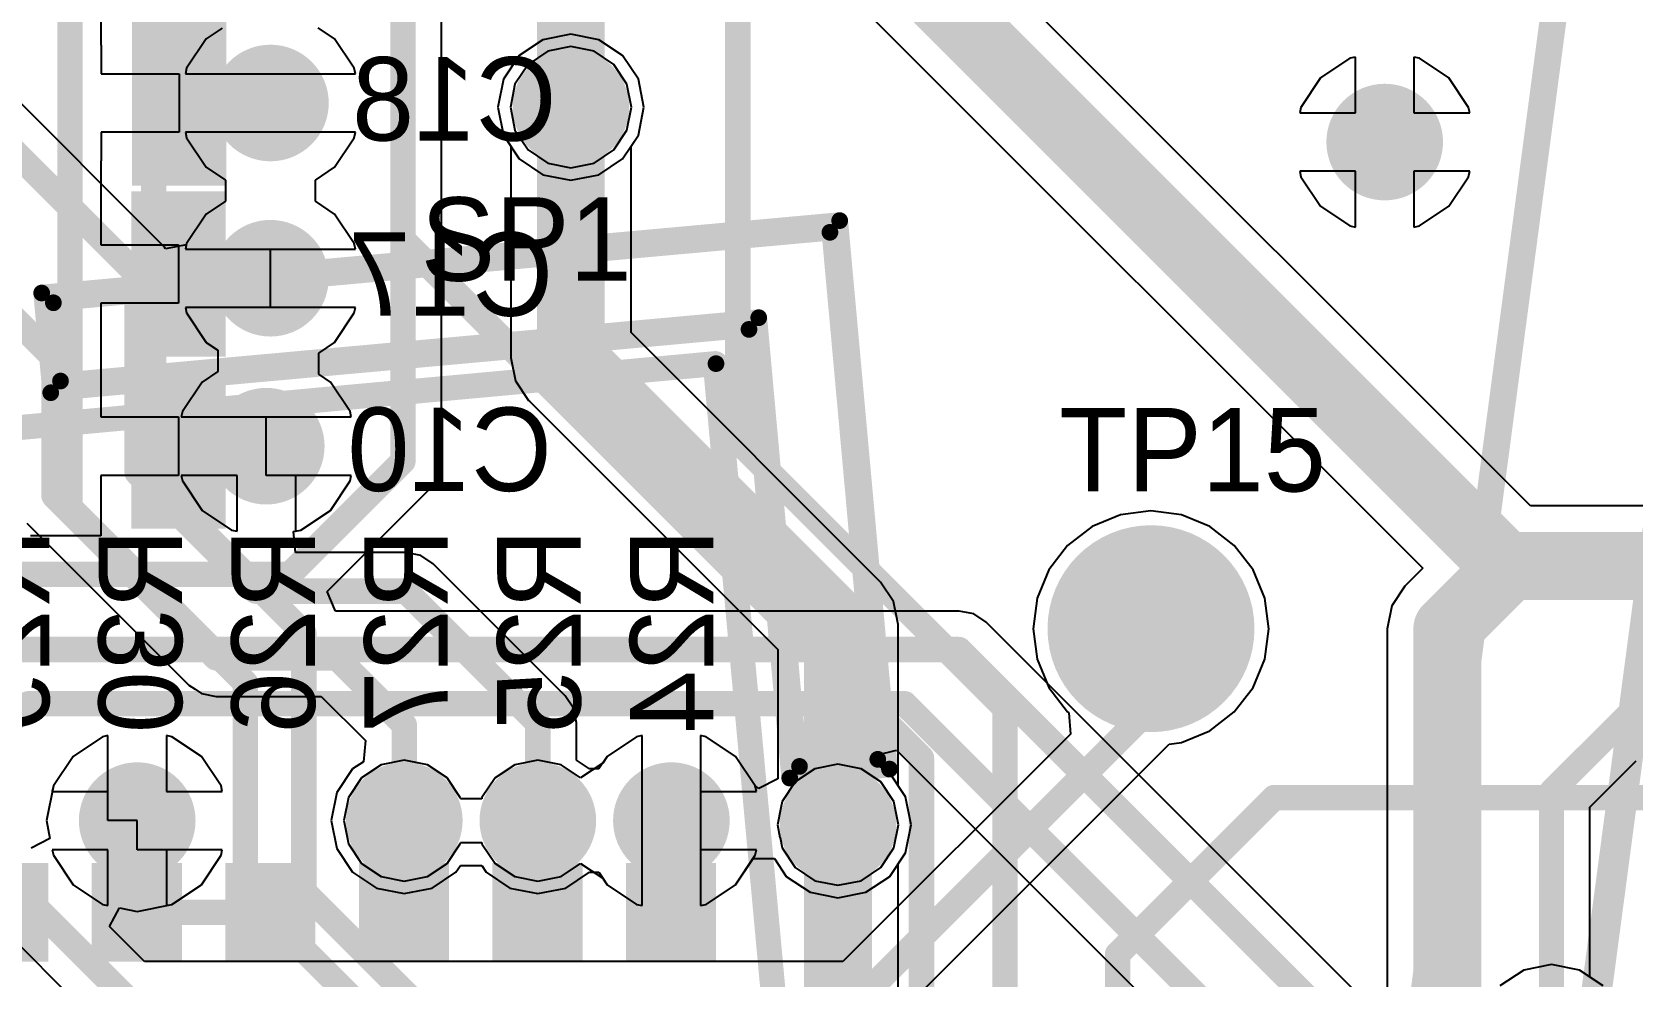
# Model space of a CAD drawing. Header units: millimetres. Extents: x 6 to 417, y 41 to 311.
# Drawn here: x 102.77 to 112.36, y 103.49 to 109.15 of the extents above; entities that cross this region are included whole.
import ezdxf

# ---------------------------------------------------------------- set-up
doc = ezdxf.new("R2010")
doc.units = ezdxf.units.MM
for name, color, linetype in [('BottomLayer', 5, 'Continuous'), ('BottomOverlay', 54, 'Continuous'), ('BottomPaste', 16, 'Continuous'), ('BottomSolder', 6, 'Continuous'), ('DrillDrawing', 1, 'Continuous'), ('KeepOutLayer', 6, 'Continuous'), ('Mechanical4', 56, 'Continuous'), ('MidLayer1', 16, 'Continuous'), ('MidLayer2', 76, 'Continuous'), ('MultiLayer', 9, 'Continuous'), ('TopLayer', 1, 'Continuous'), ('TopOverlay', 2, 'Continuous'), ('TopSolder', 216, 'Continuous')]:
    doc.layers.add(name, color=color, linetype=linetype)

msp = doc.modelspace()

# ---------------------------------------------------------------- linework, layer by layer
at = {"layer": 'BottomLayer'}
for p, q in [((105.2243, 106.5774), (105.2243, 110.4563)), ((103.1835, 109.575), (103.1835, 109.071)), ((103.1835, 109.071), (103.1865, 109.071)), ((103.1865, 109.071), (103.1865, 108.9)), ((105.8325, 109.1045), (105.6904, 109.0096)), ((106, 109.1378), (105.8325, 109.1045)), ((106.1676, 109.1045), (106, 109.1378)), ((106.3096, 109.0096), (106.1676, 109.1045)), ((105.6904, 109.0096), (105.5955, 108.8675)), ((106.4045, 108.8675), (106.3096, 109.0096)), ((110.6669, 108.9934), (110.4904, 108.8755)), ((110.7, 109), (110.6669, 108.9934)), ((110.7, 108.6659), (110.7, 109)), ((111.0831, 108.9934), (111.05, 109)), ((111.05, 109), (111.05, 108.6659)), ((111.2595, 108.8755), (111.0831, 108.9934)), ((103.1865, 108.9), (103.653, 108.9)), ((103.653, 108.9), (103.653, 108.55)), ((105.5955, 108.8675), (105.5622, 108.7)), ((106.4378, 108.7), (106.4045, 108.8675)), ((110.4904, 108.8755), (110.3725, 108.699)), ((111.3774, 108.699), (111.2595, 108.8755)), ((105.5622, 108.7), (105.5955, 108.5325)), ((106.4045, 108.5325), (106.4378, 108.7)), ((110.3725, 108.699), (110.3659, 108.6659)), ((110.3659, 108.6659), (110.7, 108.6659)), ((111.05, 108.6659), (111.384, 108.6659)), ((111.384, 108.6659), (111.3774, 108.699)), ((103.653, 108.55), (103.1865, 108.55)), ((103.1865, 108.55), (103.1865, 108.379)), ((105.5955, 108.5325), (105.6904, 108.3904)), ((106.3096, 108.3904), (106.4045, 108.5325)), ((103.1865, 108.379), (103.1835, 108.379)), ((103.1835, 108.379), (103.1835, 107.875)), ((105.6904, 108.3904), (105.8325, 108.2955)), ((106.1676, 108.2955), (106.3096, 108.3904)), ((105.8325, 108.2955), (106, 108.2622)), ((106, 108.2622), (106.1676, 108.2955)), ((110.7, 108.3159), (110.3659, 108.3159)), ((110.3659, 108.3159), (110.3725, 108.2828)), ((110.3725, 108.2828), (110.4904, 108.1064)), ((110.7, 107.9819), (110.7, 108.3159)), ((111.384, 108.3159), (111.05, 108.3159)), ((111.05, 108.3159), (111.05, 107.9819)), ((111.2595, 108.1064), (111.3774, 108.2828)), ((111.3774, 108.2828), (111.384, 108.3159)), ((110.4904, 108.1064), (110.6669, 107.9885)), ((111.0831, 107.9885), (111.2595, 108.1064)), ((110.6669, 107.9885), (110.7, 107.9819)), ((111.05, 107.9819), (111.0831, 107.9885)), ((103.1835, 107.875), (103.65, 107.875)), ((103.65, 107.875), (103.65, 107.525)), ((103.65, 107.525), (103.1835, 107.525)), ((103.1835, 107.525), (103.1835, 107.021)), ((103.1835, 107.021), (103.1835, 107.021)), ((103.1835, 107.021), (103.1835, 106.8435)), ((103.1835, 106.8435), (103.65, 106.8435)), ((103.65, 106.8435), (103.65, 106.4935)), ((105.2068, 106.4892), (105.2243, 106.5774)), ((103.65, 106.4935), (103.1835, 106.4935)), ((103.1835, 106.4935), (103.1835, 106.1306)), ((105.1568, 106.4143), (105.2068, 106.4892)), ((104.5404, 105.798), (105.1568, 106.4143)), ((103.1835, 106.1306), (102.7625, 106.1306)), ((104.589, 105.6806), (104.5404, 105.798)), ((108.325, 105.6806), (104.589, 105.6806)), ((108.4133, 105.6631), (108.325, 105.6806)), ((108.4881, 105.6131), (108.4133, 105.6631)), ((110.7455, 103.3556), (108.4881, 105.6131)), ((107.8282, 104.8166), (107.9514, 104.8475)), ((107.9514, 104.8475), (110.5174, 102.2814)), ((107.8149, 104.7728), (107.8282, 104.8166)), ((107.9096, 104.7096), (107.8149, 104.7728)), ((108.0045, 104.5675), (107.9096, 104.7096)), ((108.0378, 104.4), (108.0045, 104.5675)), ((108.0045, 104.2324), (108.0378, 104.4)), ((107.9601, 104.166), (108.0045, 104.2324)), ((107.9601, 101.425), (107.9601, 104.166)), ((111.7075, 103.5295), (111.5654, 103.4346)), ((111.875, 103.5628), (111.7075, 103.5295)), ((112.0425, 103.5295), (111.875, 103.5628)), ((112.1846, 103.4346), (112.0425, 103.5295))]:
    msp.add_line(p, q, dxfattribs=at)
for points, const_width in [([(104.9937, 106.5774), (104.9937, 110.4563)], 0.1524), ([(103.653, 108.725), (104.2, 108.725)], 0.254), ([(103.675, 107.675), (104.2, 107.675)], 0.254), ([(103.65, 106.6685), (104.175, 106.6685)], 0.254), ([(104.3163, 105.9), (104.9937, 106.5774)], 0.1524), ([(102.25, 105.9), (104.3163, 105.9)], 0.1524), ([(102.55, 105.45), (108.325, 105.45)], 0.1524), ([(108.325, 105.45), (110.65, 103.125)], 0.1524), ([(100.6, 102.975), (102.75, 105.125)], 0.1524), ([(102.75, 105.125), (108, 105.125)], 0.1524), ([(108, 105.125), (111.225, 101.9)], 0.1524), ([(107.6, 101.2), (107.6, 104.4)], 0.4064), ([(103.4, 103.875), (103.402, 104.425)], 0.1524), ([(105, 103.875), (105.002, 104.425)], 0.1524), ([(105.8, 103.875), (105.802, 104.425)], 0.1524), ([(106.6, 103.875), (106.602, 104.425)], 0.1524), ([(103.4, 103.875), (104.2, 103.875)], 0.1524)]:
    msp.add_lwpolyline(points, dxfattribs=dict(at, const_width=const_width))
for points, const_width in [([(104.0603, 108.725, 1), (104.3397, 108.725, 1)], 0.2794), ([(105.8603, 108.7, 1), (106.1397, 108.7, 1)], 0.2794), ([(103.5895, 108.725, 1), (103.7165, 108.725, 1)], 0.127), ([(104.1365, 108.725, 1), (104.2635, 108.725, 1)], 0.127), ([(110.7353, 108.4909, 1), (111.0147, 108.4909, 1)], 0.2794), ([(104.0603, 107.675, 1), (104.3397, 107.675, 1)], 0.2794), ([(103.6115, 107.675, 1), (103.7385, 107.675, 1)], 0.127), ([(104.1365, 107.675, 1), (104.2635, 107.675, 1)], 0.127), ([(104.0353, 106.6685, 1), (104.3147, 106.6685, 1)], 0.2794), ([(103.5865, 106.6685, 1), (103.7135, 106.6685, 1)], 0.127), ([(104.1115, 106.6685, 1), (104.2385, 106.6685, 1)], 0.127), ([(104.9556, 106.5774, 1), (105.0318, 106.5774, 1)], 0.0762), ([(104.9556, 106.5774, 1), (105.0318, 106.5774, 1)], 0.0762), ([(104.2782, 105.9, 1), (104.3544, 105.9, 1)], 0.0762), ([(104.2782, 105.9, 1), (104.3544, 105.9, 1)], 0.0762), ([(108.2869, 105.45, 1), (108.3631, 105.45, 1)], 0.0762), ([(108.2869, 105.45, 1), (108.3631, 105.45, 1)], 0.0762), ([(102.7119, 105.125, 1), (102.7881, 105.125, 1)], 0.0762), ([(102.7119, 105.125, 1), (102.7881, 105.125, 1)], 0.0762), ([(107.9619, 105.125, 1), (108.0381, 105.125, 1)], 0.0762), ([(107.9619, 105.125, 1), (108.0381, 105.125, 1)], 0.0762), ([(103.2623, 104.425, 1), (103.5417, 104.425, 1)], 0.2794), ([(104.8623, 104.425, 1), (105.1417, 104.425, 1)], 0.2794), ([(105.6623, 104.425, 1), (105.9417, 104.425, 1)], 0.2794), ([(106.4623, 104.425, 1), (106.7417, 104.425, 1)], 0.2794), ([(107.4603, 104.4, 1), (107.7397, 104.4, 1)], 0.2794), ([(107.4984, 104.4, 1), (107.7016, 104.4, 1)], 0.2032), ([(103.3639, 104.425, 1), (103.4401, 104.425, 1)], 0.0762), ([(104.9639, 104.425, 1), (105.0401, 104.425, 1)], 0.0762), ([(105.7639, 104.425, 1), (105.8401, 104.425, 1)], 0.0762), ([(106.5639, 104.425, 1), (106.6401, 104.425, 1)], 0.0762), ([(103.3619, 103.875, 1), (103.4381, 103.875, 1)], 0.0762), ([(103.3619, 103.875, 1), (103.4381, 103.875, 1)], 0.0762), ([(104.1619, 103.875, 1), (104.2381, 103.875, 1)], 0.0762), ([(104.9619, 103.875, 1), (105.0381, 103.875, 1)], 0.0762), ([(105.7619, 103.875, 1), (105.8381, 103.875, 1)], 0.0762), ([(106.5619, 103.875, 1), (106.6381, 103.875, 1)], 0.0762)]:
    msp.add_lwpolyline(points, format="xyb", close=True, dxfattribs=dict(at, const_width=const_width))
for points in [[(103.8655, 109.15), (103.4405, 109.15), (103.8655, 108.3), (103.4405, 108.3)], [(103.8625, 108.125), (103.4375, 108.125), (103.8625, 107.275), (103.4375, 107.275)], [(103.8625, 107.0935), (103.4375, 107.0935), (103.8625, 106.2435), (103.4375, 106.2435)], [(102.8, 103.65), (102.8, 104.1), (102.4, 103.65), (102.4, 104.1)], [(103.2, 104.1), (103.2, 103.65), (103.6, 104.1), (103.6, 103.65)], [(104, 104.1), (104, 103.65), (104.4, 104.1), (104.4, 103.65)], [(105.2, 103.65), (105.2, 104.1), (104.8, 103.65), (104.8, 104.1)], [(106, 103.65), (106, 104.1), (105.6, 103.65), (105.6, 104.1)], [(106.4, 104.1), (106.4, 103.65), (106.8, 104.1), (106.8, 103.65)]]:
    msp.add_solid(points, dxfattribs=at)
at = {"layer": 'BottomPaste'}
for points in [[(103.8155, 109.1), (103.4905, 109.1), (103.8155, 108.35), (103.4905, 108.35)], [(103.8125, 108.075), (103.4875, 108.075), (103.8125, 107.325), (103.4875, 107.325)], [(103.8125, 107.0435), (103.4875, 107.0435), (103.8125, 106.2935), (103.4875, 106.2935)], [(103.25, 104.05), (103.25, 103.7), (103.55, 104.05), (103.55, 103.7)], [(104.05, 104.05), (104.05, 103.7), (104.35, 104.05), (104.35, 103.7)], [(105.15, 103.7), (105.15, 104.05), (104.85, 103.7), (104.85, 104.05)], [(105.95, 103.7), (105.95, 104.05), (105.65, 103.7), (105.65, 104.05)], [(106.45, 104.05), (106.45, 103.7), (106.75, 104.05), (106.75, 103.7)]]:
    msp.add_solid(points, dxfattribs=at)
at = {"layer": 'BottomSolder', "const_width": 0.3494}
for points in [[(104.0253, 108.725, 1), (104.3747, 108.725, 1)], [(105.8253, 108.7, 1), (106.1747, 108.7, 1)], [(110.7003, 108.4909, 1), (111.0497, 108.4909, 1)], [(104.0253, 107.675, 1), (104.3747, 107.675, 1)], [(104.0003, 106.6685, 1), (104.3497, 106.6685, 1)], [(103.2273, 104.425, 1), (103.5767, 104.425, 1)], [(104.8273, 104.425, 1), (105.1767, 104.425, 1)], [(105.6273, 104.425, 1), (105.9767, 104.425, 1)], [(106.4273, 104.425, 1), (106.7767, 104.425, 1)], [(107.4253, 104.4, 1), (107.7747, 104.4, 1)]]:
    msp.add_lwpolyline(points, format="xyb", close=True, dxfattribs=at)
at = {"layer": 'BottomSolder'}
for points in [[(103.9355, 109.22), (103.3705, 109.22), (103.9355, 108.23), (103.3705, 108.23)], [(103.9325, 108.195), (103.3675, 108.195), (103.9325, 107.205), (103.3675, 107.205)], [(103.9325, 107.1635), (103.3675, 107.1635), (103.9325, 106.1735), (103.3675, 106.1735)], [(102.87, 103.58), (102.87, 104.17), (102.33, 103.58), (102.33, 104.17)], [(103.13, 104.17), (103.13, 103.58), (103.67, 104.17), (103.67, 103.58)], [(103.93, 104.17), (103.93, 103.58), (104.47, 104.17), (104.47, 103.58)], [(105.27, 103.58), (105.27, 104.17), (104.73, 103.58), (104.73, 104.17)], [(106.07, 103.58), (106.07, 104.17), (105.53, 103.58), (105.53, 104.17)], [(106.33, 104.17), (106.33, 103.58), (106.87, 104.17), (106.87, 103.58)]]:
    msp.add_solid(points, dxfattribs=at)
at = {"layer": 'DrillDrawing', "const_width": 0.1}
for points in [[(119.9857, 99, -39.996351), (119.9857, 101)], [(119.9819, 99, -39.98872), (119.9819, 101)]]:
    msp.add_lwpolyline(points, format="xyb", dxfattribs=at)
at = {"layer": 'DrillDrawing', "const_width": 0.1524}
for points in [[(104.1238, 108.725, 1), (104.2762, 108.725, 1)], [(105.9238, 108.7, 1), (106.0762, 108.7, 1)], [(110.7988, 108.4909, 1), (110.9512, 108.4909, 1)], [(104.1238, 107.675, 1), (104.2762, 107.675, 1)], [(104.0988, 106.6685, 1), (104.2512, 106.6685, 1)], [(103.3258, 104.425, 1), (103.4782, 104.425, 1)], [(104.9258, 104.425, 1), (105.0782, 104.425, 1)], [(105.7258, 104.425, 1), (105.8782, 104.425, 1)], [(106.5258, 104.425, 1), (106.6782, 104.425, 1)], [(107.5238, 104.4, 1), (107.6762, 104.4, 1)]]:
    msp.add_lwpolyline(points, format="xyb", close=True, dxfattribs=at)
at = {"layer": 'KeepOutLayer', "const_width": 0.1}
msp.add_lwpolyline([(119.9857, 99, -39.996351), (119.9857, 101)], format="xyb", dxfattribs=at)
at = {"layer": 'Mechanical4', "const_width": 0.1}
for points in [[(111.2755, 96.5409), (113.1747, 110.8525)], [(111.202, 96.6142), (113.0734, 110.7161)], [(110.138, 95.8401), (112.0431, 110.1959)], [(110.081, 95.8706), (111.9751, 110.1433)], [(102.8298, 107.5864), (107.6102, 108.0203)], [(102.8999, 107.5279), (107.5517, 107.9501)], [(107.5517, 107.9501), (107.6102, 108.0203)], [(107.5517, 107.9501), (107.8383, 104.7922)], [(107.6102, 108.0203), (107.9084, 104.7337)], [(102.8298, 107.5864), (102.8999, 107.5279)], [(102.8298, 107.5864), (102.884, 106.9888)], [(102.8999, 107.5279), (102.9425, 107.059)], [(102.884, 106.9888), (107.0668, 107.3685)], [(102.9425, 107.059), (107.1253, 107.4386)], [(107.0668, 107.3685), (107.1253, 107.4386)], [(107.0668, 107.3685), (107.3109, 104.6795)], [(107.1253, 107.4386), (107.3694, 104.7497)], [(91.9321, 105.7906), (106.8692, 107.1632)], [(106.8692, 107.1632), (107.8757, 96.2093)], [(102.884, 106.9888), (102.9425, 107.059)], [(107.3694, 104.7497), (107.8383, 104.7922)], [(107.8383, 104.7922), (107.9084, 104.7337)], [(107.3109, 104.6795), (107.3694, 104.7497)], [(107.3109, 104.6795), (107.9084, 104.7337)]]:
    msp.add_lwpolyline(points, dxfattribs=at)
at = {"layer": 'Mechanical4', "const_width": 0.05}
for points in [[(107.5267, 107.9501, 1), (107.5767, 107.9501, 1)], [(107.5267, 107.9501, 1), (107.5767, 107.9501, 1)], [(107.5267, 107.9501, 1), (107.5767, 107.9501, 1)], [(107.5852, 108.0203, 1), (107.6352, 108.0203, 1)], [(107.5852, 108.0203, 1), (107.6352, 108.0203, 1)], [(107.5852, 108.0203, 1), (107.6352, 108.0203, 1)], [(102.8048, 107.5864, 1), (102.8548, 107.5864, 1)], [(102.8048, 107.5864, 1), (102.8548, 107.5864, 1)], [(102.8048, 107.5864, 1), (102.8548, 107.5864, 1)], [(102.8749, 107.5279, 1), (102.9249, 107.5279, 1)], [(102.8749, 107.5279, 1), (102.9249, 107.5279, 1)], [(102.8749, 107.5279, 1), (102.9249, 107.5279, 1)], [(107.0419, 107.3685, 1), (107.0918, 107.3685, 1)], [(107.0419, 107.3685, 1), (107.0918, 107.3685, 1)], [(107.0419, 107.3685, 1), (107.0918, 107.3685, 1)], [(107.1003, 107.4386, 1), (107.1503, 107.4386, 1)], [(107.1003, 107.4386, 1), (107.1503, 107.4386, 1)], [(107.1003, 107.4386, 1), (107.1503, 107.4386, 1)], [(106.8442, 107.1632, 1), (106.8941, 107.1632, 1)], [(106.8442, 107.1632, 1), (106.8941, 107.1632, 1)], [(102.859, 106.9888, 1), (102.909, 106.9888, 1)], [(102.859, 106.9888, 1), (102.909, 106.9888, 1)], [(102.859, 106.9888, 1), (102.909, 106.9888, 1)], [(102.9175, 107.059, 1), (102.9675, 107.059, 1)], [(102.9175, 107.059, 1), (102.9675, 107.059, 1)], [(102.9175, 107.059, 1), (102.9675, 107.059, 1)], [(107.8133, 104.7922, 1), (107.8633, 104.7922, 1)], [(107.8133, 104.7922, 1), (107.8633, 104.7922, 1)], [(107.8133, 104.7922, 1), (107.8633, 104.7922, 1)], [(107.2859, 104.6795, 1), (107.3359, 104.6795, 1)], [(107.2859, 104.6795, 1), (107.3359, 104.6795, 1)], [(107.2859, 104.6795, 1), (107.3359, 104.6795, 1)], [(107.3444, 104.7497, 1), (107.3944, 104.7497, 1)], [(107.3444, 104.7497, 1), (107.3944, 104.7497, 1)], [(107.3444, 104.7497, 1), (107.3944, 104.7497, 1)], [(107.8834, 104.7337, 1), (107.9334, 104.7337, 1)], [(107.8834, 104.7337, 1), (107.9334, 104.7337, 1)], [(107.8834, 104.7337, 1), (107.9334, 104.7337, 1)]]:
    msp.add_lwpolyline(points, format="xyb", close=True, dxfattribs=at)
at = {"layer": 'MidLayer1'}
for p, q in [((103.9104, 109.173), (103.8154, 109.1096)), ((104.5846, 109.1096), (104.4866, 109.175)), ((103.8154, 109.1096), (103.6975, 108.9331)), ((104.7025, 108.9331), (104.5846, 109.1096)), ((106, 109.0626), (105.8613, 109.035)), ((106.1388, 109.035), (106, 109.0626)), ((105.7436, 108.9564), (105.665, 108.8387)), ((105.8613, 109.035), (105.7436, 108.9564)), ((106.2564, 108.9564), (106.1388, 109.035)), ((106.335, 108.8387), (106.2564, 108.9564)), ((110.6669, 108.9934), (110.4904, 108.8755)), ((110.7, 109), (110.6669, 108.9934)), ((110.7, 108.6659), (110.7, 109)), ((111.0831, 108.9934), (111.05, 109)), ((111.05, 109), (111.05, 108.6659)), ((111.2595, 108.8755), (111.0831, 108.9934)), ((103.6975, 108.9331), (103.691, 108.9)), ((103.691, 108.9), (104.709, 108.9)), ((104.709, 108.9), (104.7025, 108.9331)), ((110.4904, 108.8755), (110.3725, 108.699)), ((111.3774, 108.699), (111.2595, 108.8755)), ((105.665, 108.8387), (105.6374, 108.7)), ((106.3626, 108.7), (106.335, 108.8387)), ((105.6374, 108.7), (105.665, 108.5613)), ((106.335, 108.5613), (106.3626, 108.7)), ((110.3725, 108.699), (110.3659, 108.6659)), ((110.3659, 108.6659), (110.7, 108.6659)), ((111.05, 108.6659), (111.384, 108.6659)), ((111.384, 108.6659), (111.3774, 108.699)), ((104.709, 108.55), (103.691, 108.55)), ((103.691, 108.55), (103.6975, 108.5169)), ((103.6975, 108.5169), (103.8154, 108.3404)), ((104.5846, 108.3404), (104.7025, 108.5169)), ((104.7025, 108.5169), (104.709, 108.55)), ((105.665, 108.5613), (105.7436, 108.4436)), ((106.2564, 108.4436), (106.335, 108.5613)), ((105.7436, 108.4436), (105.8613, 108.365)), ((106.1388, 108.365), (106.2564, 108.4436)), ((103.8154, 108.3404), (103.9306, 108.2635)), ((104.4694, 108.2635), (104.5846, 108.3404)), ((105.8613, 108.365), (106, 108.3374)), ((106, 108.3374), (106.1388, 108.365)), ((110.7, 108.3159), (110.3659, 108.3159)), ((110.3659, 108.3159), (110.3725, 108.2828)), ((110.3725, 108.2828), (110.4904, 108.1064)), ((110.7, 107.9819), (110.7, 108.3159)), ((111.384, 108.3159), (111.05, 108.3159)), ((111.05, 108.3159), (111.05, 107.9819)), ((111.2595, 108.1064), (111.3774, 108.2828)), ((111.3774, 108.2828), (111.384, 108.3159)), ((103.9306, 108.2635), (103.9306, 108.1365)), ((104.4694, 108.1365), (104.4694, 108.2635)), ((103.9306, 108.1365), (103.8154, 108.0596)), ((104.5846, 108.0596), (104.4694, 108.1365)), ((110.4904, 108.1064), (110.6669, 107.9885)), ((111.0831, 107.9885), (111.2595, 108.1064)), ((103.8154, 108.0596), (103.6975, 107.8831)), ((104.7025, 107.8831), (104.5846, 108.0596)), ((110.6669, 107.9885), (110.7, 107.9819)), ((111.05, 107.9819), (111.0831, 107.9885)), ((103.6975, 107.8831), (103.691, 107.85)), ((103.691, 107.85), (104.709, 107.85)), ((104.709, 107.85), (104.7025, 107.8831)), ((104.709, 107.5), (103.691, 107.5)), ((103.691, 107.5), (103.6975, 107.4669)), ((103.6975, 107.4669), (103.8154, 107.2904)), ((104.5846, 107.2904), (104.7025, 107.4669)), ((104.7025, 107.4669), (104.709, 107.5)), ((103.8154, 107.2904), (103.8855, 107.2436)), ((103.8855, 107.2436), (103.8855, 107.1166)), ((104.4895, 107.2269), (104.5846, 107.2904)), ((104.4895, 107.0999), (104.4895, 107.2269)), ((103.7904, 107.0531), (103.6725, 106.8766)), ((103.8855, 107.1166), (103.7904, 107.0531)), ((104.5596, 107.0531), (104.4895, 107.0999)), ((104.6775, 106.8766), (104.5596, 107.0531)), ((103.6725, 106.8766), (103.666, 106.8435)), ((103.666, 106.8435), (104.684, 106.8435)), ((104.684, 106.8435), (104.6775, 106.8766)), ((104, 106.4935), (103.666, 106.4935)), ((103.666, 106.4935), (103.6725, 106.4604)), ((103.6725, 106.4604), (103.7904, 106.2839)), ((104, 106.1595), (104, 106.4935)), ((104.684, 106.4935), (104.35, 106.4935)), ((104.35, 106.4935), (104.35, 106.1595)), ((104.5596, 106.2839), (104.6775, 106.4604)), ((104.6775, 106.4604), (104.684, 106.4935)), ((103.7904, 106.2839), (103.9669, 106.1661)), ((104.3831, 106.1661), (104.5596, 106.2839)), ((103.9669, 106.1661), (104, 106.1595)), ((104.35, 106.1595), (104.3831, 106.1661)), ((103.1939, 104.9274), (103.0175, 104.8096)), ((103.227, 104.934), (103.1939, 104.9274)), ((103.227, 104.6), (103.227, 104.934)), ((103.6101, 104.9274), (103.577, 104.934)), ((103.577, 104.934), (103.577, 104.6)), ((103.7866, 104.8096), (103.6101, 104.9274)), ((106.3939, 104.9274), (106.2175, 104.8096)), ((106.427, 104.934), (106.3939, 104.9274)), ((106.427, 104.425), (106.427, 104.934)), ((106.8101, 104.9274), (106.777, 104.934)), ((106.777, 104.934), (106.777, 104.6)), ((106.9866, 104.8096), (106.8101, 104.9274)), ((103.0175, 104.8096), (102.8996, 104.6331)), ((103.9045, 104.6331), (103.7866, 104.8096)), ((104.8633, 104.76), (104.7456, 104.6814)), ((105.002, 104.7876), (104.8633, 104.76)), ((105.1408, 104.76), (105.002, 104.7876)), ((105.2584, 104.6814), (105.1408, 104.76)), ((105.6633, 104.76), (105.5456, 104.6814)), ((105.802, 104.7876), (105.6633, 104.76)), ((105.9408, 104.76), (105.802, 104.7876)), ((106.0584, 104.6814), (105.9408, 104.76)), ((106.191, 104.77), (106.0584, 104.6814)), ((106.2175, 104.8096), (106.191, 104.77)), ((107.1045, 104.6331), (106.9866, 104.8096)), ((107.4613, 104.735), (107.3436, 104.6564)), ((107.6, 104.7626), (107.4613, 104.735)), ((107.7388, 104.735), (107.6, 104.7626)), ((107.8564, 104.6564), (107.7388, 104.735)), ((102.8996, 104.6331), (102.893, 104.6)), ((103.9111, 104.6), (103.9045, 104.6331)), ((104.7456, 104.6814), (104.667, 104.5637)), ((105.337, 104.5637), (105.2584, 104.6814)), ((105.5456, 104.6814), (105.467, 104.5637)), ((107.1111, 104.6), (107.1045, 104.6331)), ((107.3436, 104.6564), (107.265, 104.5387)), ((107.935, 104.5387), (107.8564, 104.6564)), ((102.893, 104.6), (103.227, 104.6)), ((103.577, 104.6), (103.9111, 104.6)), ((104.667, 104.5637), (104.6394, 104.425)), ((105.3385, 104.556), (105.337, 104.5637)), ((105.4655, 104.556), (105.3385, 104.556)), ((105.467, 104.5637), (105.4655, 104.556)), ((106.777, 104.6), (107.1111, 104.6)), ((107.265, 104.5387), (107.2576, 104.5015)), ((107.9626, 104.4), (107.935, 104.5387)), ((107.2576, 104.5015), (107.2374, 104.4)), ((107.2576, 104.5015), (107.2576, 104.5015)), ((104.6394, 104.425), (104.667, 104.2862)), ((106.427, 103.916), (106.427, 104.425)), ((107.2374, 104.4), (107.2526, 104.3234)), ((107.935, 104.2612), (107.9626, 104.4)), ((103.227, 104.25), (102.893, 104.25)), ((102.893, 104.25), (102.8996, 104.2169)), ((103.227, 103.916), (103.227, 104.25)), ((103.9111, 104.25), (103.577, 104.25)), ((103.577, 104.25), (103.577, 103.916)), ((103.9045, 104.2169), (103.9111, 104.25)), ((104.667, 104.2862), (104.7456, 104.1686)), ((105.2584, 104.1686), (105.337, 104.2862)), ((105.337, 104.2862), (105.3385, 104.2939)), ((105.3385, 104.2939), (105.4655, 104.2939)), ((105.4655, 104.2939), (105.467, 104.2862)), ((105.467, 104.2862), (105.5456, 104.1686)), ((107.1111, 104.25), (106.777, 104.25)), ((106.777, 104.25), (106.777, 103.916)), ((107.1045, 104.2169), (107.1111, 104.25)), ((107.2526, 104.3234), (107.2527, 104.3234)), ((107.2527, 104.3234), (107.265, 104.2612)), ((107.265, 104.2612), (107.3436, 104.1436)), ((107.8564, 104.1436), (107.935, 104.2612)), ((102.8996, 104.2169), (103.0175, 104.0404)), ((103.7866, 104.0404), (103.9045, 104.2169)), ((104.7456, 104.1686), (104.8633, 104.09)), ((105.1408, 104.09), (105.2584, 104.1686)), ((105.5456, 104.1686), (105.6633, 104.09)), ((105.9408, 104.09), (106.0584, 104.1686)), ((106.0584, 104.1686), (106.191, 104.08)), ((106.9866, 104.0404), (107.1045, 104.2169)), ((104.8633, 104.09), (105.002, 104.0624)), ((105.002, 104.0624), (105.1408, 104.09)), ((105.6633, 104.09), (105.802, 104.0624)), ((105.802, 104.0624), (105.9408, 104.09)), ((106.191, 104.08), (106.2175, 104.0404)), ((107.3436, 104.1436), (107.4613, 104.065)), ((107.4613, 104.065), (107.6, 104.0374)), ((107.6, 104.0374), (107.7388, 104.065)), ((107.7388, 104.065), (107.8564, 104.1436)), ((103.0175, 104.0404), (103.1939, 103.9225)), ((103.6101, 103.9225), (103.7866, 104.0404)), ((106.2175, 104.0404), (106.3939, 103.9225)), ((106.8101, 103.9225), (106.9866, 104.0404)), ((103.1939, 103.9225), (103.227, 103.916)), ((103.577, 103.916), (103.6101, 103.9225)), ((106.3939, 103.9225), (106.427, 103.916)), ((106.777, 103.916), (106.8101, 103.9225))]:
    msp.add_line(p, q, dxfattribs=at)
at = {"layer": 'MidLayer1', "const_width": 0.2794}
for points in [[(104.0603, 108.725, 1), (104.3397, 108.725, 1)], [(105.8603, 108.7, 1), (106.1397, 108.7, 1)], [(110.7353, 108.4909, 1), (111.0147, 108.4909, 1)], [(104.0603, 107.675, 1), (104.3397, 107.675, 1)], [(104.0353, 106.6685, 1), (104.3147, 106.6685, 1)], [(103.2623, 104.425, 1), (103.5417, 104.425, 1)], [(104.8623, 104.425, 1), (105.1417, 104.425, 1)], [(105.6623, 104.425, 1), (105.9417, 104.425, 1)], [(106.4623, 104.425, 1), (106.7417, 104.425, 1)], [(107.4603, 104.4, 1), (107.7397, 104.4, 1)]]:
    msp.add_lwpolyline(points, format="xyb", close=True, dxfattribs=at)
at = {"layer": 'MidLayer2'}
for points, const_width in [([(103, 106.3), (103, 116.4)], 0.1524), ([(104.9937, 107.9063), (104.9937, 115.0063)], 0.1524), ([(107, 106.7), (107, 115)], 0.1524), ([(106, 108.7), (106, 114)], 0.4064), ([(103.5, 106.45), (103.5, 112.6)], 0.1524), ([(104.9937, 107.9063), (108.1, 104.8)], 0.1524), ([(107, 106.7), (108.6, 105.1)], 0.1524), ([(103.5, 106.45), (104.4, 105.55)], 0.1524), ([(103, 106.3), (104.05, 105.25)], 0.1524), ([(104.4, 104), (104.4, 105.55)], 0.1524), ([(104.05, 104), (104.05, 105.25)], 0.1524), ([(108.6, 100.0051), (108.6, 105.1)], 0.1524), ([(108.1, 101.175), (108.1, 104.8)], 0.1524), ([(109.275, 103.625), (110.213, 104.563)], 0.1524), ([(110.213, 104.563), (112.9, 104.563)], 0.1524), ([(104.05, 104), (105.4, 102.65)], 0.1524), ([(104.4, 104), (106.1898, 102.2102)], 0.1524), ([(109.275, 102.5), (109.275, 103.625)], 0.1524)]:
    msp.add_lwpolyline(points, dxfattribs=dict(at, const_width=const_width))
for points, const_width in [([(104.0603, 108.725, 1), (104.3397, 108.725, 1)], 0.2794), ([(105.8603, 108.7, 1), (106.1397, 108.7, 1)], 0.2794), ([(105.8984, 108.7, 1), (106.1016, 108.7, 1)], 0.2032), ([(110.7353, 108.4909, 1), (111.0147, 108.4909, 1)], 0.2794), ([(104.0603, 107.675, 1), (104.3397, 107.675, 1)], 0.2794), ([(104.9556, 107.9063, 1), (105.0318, 107.9063, 1)], 0.0762), ([(104.9556, 107.9063, 1), (105.0318, 107.9063, 1)], 0.0762), ([(104.0353, 106.6685, 1), (104.3147, 106.6685, 1)], 0.2794), ([(106.9619, 106.7, 1), (107.0381, 106.7, 1)], 0.0762), ([(106.9619, 106.7, 1), (107.0381, 106.7, 1)], 0.0762), ([(103.4619, 106.45, 1), (103.5381, 106.45, 1)], 0.0762), ([(103.4619, 106.45, 1), (103.5381, 106.45, 1)], 0.0762), ([(102.9619, 106.3, 1), (103.0381, 106.3, 1)], 0.0762), ([(102.9619, 106.3, 1), (103.0381, 106.3, 1)], 0.0762), ([(104.3619, 105.55, 1), (104.4381, 105.55, 1)], 0.0762), ([(104.3619, 105.55, 1), (104.4381, 105.55, 1)], 0.0762), ([(104.0119, 105.25, 1), (104.0881, 105.25, 1)], 0.0762), ([(104.0119, 105.25, 1), (104.0881, 105.25, 1)], 0.0762), ([(108.5619, 105.1, 1), (108.6381, 105.1, 1)], 0.0762), ([(108.5619, 105.1, 1), (108.6381, 105.1, 1)], 0.0762), ([(108.0619, 104.8, 1), (108.1381, 104.8, 1)], 0.0762), ([(108.0619, 104.8, 1), (108.1381, 104.8, 1)], 0.0762), ([(103.2623, 104.425, 1), (103.5417, 104.425, 1)], 0.2794), ([(104.8623, 104.425, 1), (105.1417, 104.425, 1)], 0.2794), ([(105.6623, 104.425, 1), (105.9417, 104.425, 1)], 0.2794), ([(106.4623, 104.425, 1), (106.7417, 104.425, 1)], 0.2794), ([(107.4603, 104.4, 1), (107.7397, 104.4, 1)], 0.2794), ([(110.1749, 104.563, 1), (110.2511, 104.563, 1)], 0.0762), ([(110.1749, 104.563, 1), (110.2511, 104.563, 1)], 0.0762), ([(104.0119, 104, 1), (104.0881, 104, 1)], 0.0762), ([(104.0119, 104, 1), (104.0881, 104, 1)], 0.0762), ([(104.3619, 104, 1), (104.4381, 104, 1)], 0.0762), ([(104.3619, 104, 1), (104.4381, 104, 1)], 0.0762), ([(109.2369, 103.625, 1), (109.3131, 103.625, 1)], 0.0762), ([(109.2369, 103.625, 1), (109.3131, 103.625, 1)], 0.0762)]:
    msp.add_lwpolyline(points, format="xyb", close=True, dxfattribs=dict(at, const_width=const_width))
at = {"layer": 'MultiLayer', "const_width": 0.2794}
for points in [[(104.0603, 108.725, 1), (104.3397, 108.725, 1)], [(105.8603, 108.7, 1), (106.1397, 108.7, 1)], [(110.7353, 108.4909, 1), (111.0147, 108.4909, 1)], [(104.0603, 107.675, 1), (104.3397, 107.675, 1)], [(104.0353, 106.6685, 1), (104.3147, 106.6685, 1)], [(103.2623, 104.425, 1), (103.5417, 104.425, 1)], [(104.8623, 104.425, 1), (105.1417, 104.425, 1)], [(105.6623, 104.425, 1), (105.9417, 104.425, 1)], [(106.4623, 104.425, 1), (106.7417, 104.425, 1)], [(107.4603, 104.4, 1), (107.7397, 104.4, 1)]]:
    msp.add_lwpolyline(points, format="xyb", close=True, dxfattribs=at)
at = {"layer": 'TopLayer'}
for p, q in [((111.7481, 106.3112), (107.3046, 110.7546)), ((106.9008, 110.1399), (111.1032, 105.9375)), ((103.9104, 109.173), (103.8154, 109.1096)), ((104.5846, 109.1096), (104.4866, 109.175)), ((103.8154, 109.1096), (103.6975, 108.9331)), ((104.7025, 108.9331), (104.5846, 109.1096)), ((105.8325, 109.1045), (105.6904, 109.0096)), ((106, 109.1378), (105.8325, 109.1045)), ((106.1676, 109.1045), (106, 109.1378)), ((106.3096, 109.0096), (106.1676, 109.1045)), ((105.6904, 109.0096), (105.5955, 108.8675)), ((106.4045, 108.8675), (106.3096, 109.0096)), ((110.6669, 108.9934), (110.4904, 108.8755)), ((110.7, 109), (110.6669, 108.9934)), ((110.7, 108.6659), (110.7, 109)), ((111.0831, 108.9934), (111.05, 109)), ((111.05, 109), (111.05, 108.6659)), ((111.2595, 108.8755), (111.0831, 108.9934)), ((103.5651, 107.8611), (102.5631, 108.8631)), ((103.6975, 108.9331), (103.691, 108.9)), ((103.691, 108.9), (104.709, 108.9)), ((104.709, 108.9), (104.7025, 108.9331)), ((105.5955, 108.8675), (105.5622, 108.7)), ((106.4378, 108.7), (106.4045, 108.8675)), ((110.4904, 108.8755), (110.3725, 108.699)), ((111.3774, 108.699), (111.2595, 108.8755)), ((105.5622, 108.7), (105.5955, 108.5325)), ((106.4045, 108.5325), (106.4378, 108.7)), ((110.3725, 108.699), (110.3659, 108.6659)), ((110.3659, 108.6659), (110.7, 108.6659)), ((111.05, 108.6659), (111.384, 108.6659)), ((111.384, 108.6659), (111.3774, 108.699)), ((104.709, 108.55), (103.691, 108.55)), ((103.691, 108.55), (103.6975, 108.5169)), ((103.6975, 108.5169), (103.8154, 108.3404)), ((104.5846, 108.3404), (104.7025, 108.5169)), ((104.7025, 108.5169), (104.709, 108.55)), ((105.5955, 108.5325), (105.6399, 108.4661)), ((106.3601, 108.4661), (106.4045, 108.5325)), ((105.6399, 108.4661), (105.6399, 107.198)), ((106.3601, 107.3491), (106.3601, 108.4661)), ((103.8154, 108.3404), (103.9306, 108.2635)), ((104.4694, 108.2635), (104.5846, 108.3404)), ((110.7, 108.3159), (110.3659, 108.3159)), ((110.3659, 108.3159), (110.3725, 108.2828)), ((110.3725, 108.2828), (110.4904, 108.1064)), ((110.7, 107.9819), (110.7, 108.3159)), ((111.384, 108.3159), (111.05, 108.3159)), ((111.05, 108.3159), (111.05, 107.9819)), ((111.2595, 108.1064), (111.3774, 108.2828)), ((111.3774, 108.2828), (111.384, 108.3159)), ((103.9306, 108.2635), (103.9306, 108.1365)), ((104.4694, 108.1365), (104.4694, 108.2635)), ((103.9306, 108.1365), (103.8154, 108.0596)), ((104.5846, 108.0596), (104.4694, 108.1365)), ((110.4904, 108.1064), (110.6669, 107.9885)), ((111.0831, 107.9885), (111.2595, 108.1064)), ((103.8154, 108.0596), (103.6975, 107.8831)), ((104.7025, 107.8831), (104.5846, 108.0596)), ((110.6669, 107.9885), (110.7, 107.9819)), ((111.05, 107.9819), (111.0831, 107.9885)), ((103.5716, 107.8513), (103.5651, 107.8611)), ((103.6962, 107.8761), (103.5716, 107.8513)), ((103.6975, 107.8831), (103.6962, 107.8761)), ((104.2, 107.5), (104.2, 107.85)), ((104.2, 107.85), (104.709, 107.85)), ((104.709, 107.85), (104.7025, 107.8831)), ((104.709, 107.5), (104.2, 107.5)), ((104.5846, 107.2904), (104.7025, 107.4669)), ((104.7025, 107.4669), (104.709, 107.5)), ((107.8546, 105.8546), (106.3601, 107.3491)), ((104.4895, 107.2269), (104.5846, 107.2904)), ((104.4895, 107.0999), (104.4895, 107.2269)), ((105.6399, 107.198), (105.6673, 107.0602)), ((104.5596, 107.0531), (104.4895, 107.0999)), ((104.6775, 106.8766), (104.5596, 107.0531)), ((105.6673, 107.0602), (105.7454, 106.9433)), ((105.7454, 106.9433), (105.7514, 106.9393)), ((105.7514, 106.9393), (107.2399, 105.4508)), ((104.175, 106.4935), (104.175, 106.8435)), ((104.175, 106.8435), (104.684, 106.8435)), ((104.684, 106.8435), (104.6775, 106.8766)), ((104.684, 106.4935), (104.175, 106.4935)), ((104.5596, 106.2839), (104.6775, 106.4604)), ((104.6775, 106.4604), (104.684, 106.4935)), ((104.3831, 106.1661), (104.5596, 106.2839)), ((109.475, 106.281), (109.2923, 106.257)), ((109.6577, 106.257), (109.475, 106.281)), ((113.4049, 106.3112), (111.7481, 106.3112)), ((102.741, 106.2079), (103.7119, 105.2369)), ((104.3377, 106.157), (104.3831, 106.1661)), ((109.122, 106.1864), (108.9758, 106.0742)), ((109.2923, 106.257), (109.122, 106.1864)), ((109.828, 106.1864), (109.6577, 106.257)), ((109.9742, 106.0742), (109.828, 106.1864)), ((104.3502, 106.0306), (104.3377, 106.157)), ((108.9758, 106.0742), (108.8636, 105.928)), ((110.0864, 105.928), (109.9742, 106.0742)), ((105.0125, 106.0306), (104.3502, 106.0306)), ((105.1008, 106.0131), (105.0125, 106.0306)), ((105.1756, 105.9631), (105.1008, 106.0131)), ((105.9651, 105.1736), (105.1756, 105.9631)), ((108.8636, 105.928), (108.793, 105.7577)), ((110.157, 105.7577), (110.0864, 105.928)), ((111.1032, 105.9375), (110.9954, 105.8296)), ((107.9327, 105.7378), (107.8546, 105.8546)), ((110.9954, 105.8296), (110.9173, 105.7128)), ((100.6689, 105.705), (103.1869, 103.1869)), ((107.9601, 105.6), (107.9327, 105.7378)), ((108.793, 105.7577), (108.769, 105.575)), ((110.181, 105.575), (110.157, 105.7577)), ((110.9173, 105.7128), (110.8899, 105.575)), ((107.9601, 104.634), (107.9601, 105.6)), ((108.769, 105.575), (108.793, 105.3923)), ((110.157, 105.3923), (110.181, 105.575)), ((110.8899, 105.575), (110.8899, 100.1375)), ((107.2399, 105.4508), (107.2399, 104.6749)), ((108.793, 105.3923), (108.8636, 105.222)), ((110.0864, 105.222), (110.157, 105.3923)), ((103.7119, 105.2369), (103.7493, 105.2119)), ((103.7493, 105.2119), (103.7867, 105.1869)), ((108.8636, 105.222), (108.9758, 105.0758)), ((109.9742, 105.0758), (110.0864, 105.222)), ((103.7867, 105.1869), (103.875, 105.1694)), ((103.875, 105.1694), (104.5045, 105.1694)), ((104.5045, 105.1694), (104.7696, 104.9042)), ((106.0151, 105.0987), (105.9651, 105.1736)), ((106.0326, 105.0105), (106.0151, 105.0987)), ((108.9758, 105.0758), (108.9836, 105.0698)), ((108.9836, 105.0698), (108.9919, 104.943)), ((109.828, 104.9636), (109.9742, 105.0758)), ((103.1939, 104.9274), (103.0175, 104.8096)), ((103.227, 104.934), (103.1939, 104.9274)), ((103.227, 104.425), (103.227, 104.934)), ((103.6101, 104.9274), (103.577, 104.934)), ((103.577, 104.934), (103.577, 104.6)), ((103.7866, 104.8096), (103.6101, 104.9274)), ((106.0326, 104.7873), (106.0326, 105.0105)), ((106.3939, 104.9274), (106.2175, 104.8096)), ((106.427, 104.934), (106.3939, 104.9274)), ((106.427, 104.425), (106.427, 104.934)), ((106.8101, 104.9274), (106.777, 104.934)), ((106.777, 104.934), (106.777, 104.425)), ((106.9866, 104.8096), (106.8101, 104.9274)), ((108.9919, 104.943), (107.6295, 103.5806)), ((109.6577, 104.893), (109.828, 104.9636)), ((104.7696, 104.9042), (104.7572, 104.7778)), ((107.8881, 103.1869), (109.5845, 104.8834)), ((109.5845, 104.8834), (109.6577, 104.893)), ((103.0175, 104.8096), (102.8996, 104.6331)), ((103.9045, 104.6331), (103.7866, 104.8096)), ((104.6924, 104.7346), (104.5975, 104.5925)), ((104.7572, 104.7778), (104.6924, 104.7346)), ((106.1116, 104.7346), (106.0326, 104.7873)), ((106.1674, 104.7346), (106.1116, 104.7346)), ((106.2175, 104.8096), (106.1674, 104.7346)), ((107.1045, 104.6331), (106.9866, 104.8096)), ((112.1044, 104.505), (112.3819, 104.7825)), ((102.8996, 104.6331), (102.8582, 104.425)), ((103.9111, 104.6), (103.9045, 104.6331)), ((107.1268, 104.617), (107.1045, 104.6331)), ((107.1045, 104.6331), (107.1045, 104.6331)), ((107.1045, 104.6331), (107.1045, 104.6331)), ((107.2399, 104.6749), (107.1268, 104.617)), ((108.0045, 104.5675), (107.9601, 104.634)), ((103.577, 104.6), (103.9111, 104.6)), ((104.5975, 104.5925), (104.5642, 104.425)), ((108.0378, 104.4), (108.0045, 104.5675)), ((112.1044, 103.4882), (112.1044, 104.505)), ((102.8582, 104.425), (102.8793, 104.3187)), ((103.402, 104.425), (103.227, 104.425)), ((103.402, 104.25), (103.402, 104.425)), ((104.5642, 104.425), (104.5975, 104.2574)), ((106.427, 103.916), (106.427, 104.425)), ((106.777, 104.425), (106.777, 103.916)), ((108.0045, 104.2324), (108.0378, 104.4)), ((102.8793, 104.3187), (102.7673, 104.2589)), ((103.9111, 104.25), (103.402, 104.25)), ((103.9045, 104.2169), (103.9111, 104.25)), ((104.5975, 104.2574), (104.6924, 104.1154)), ((103.7866, 104.0404), (103.9045, 104.2169)), ((105.3116, 104.1154), (105.3385, 104.1557)), ((105.3385, 104.1557), (105.4655, 104.1557)), ((105.4655, 104.1557), (105.4924, 104.1154)), ((106.9866, 104.0404), (107.0917, 104.1978)), ((107.0917, 104.1978), (107.2187, 104.1978)), ((107.2187, 104.1978), (107.2904, 104.0904)), ((107.9096, 104.0904), (108.0045, 104.2324)), ((104.6924, 104.1154), (104.8345, 104.0205)), ((105.1696, 104.0205), (105.3116, 104.1154)), ((105.4924, 104.1154), (105.6345, 104.0205)), ((105.9696, 104.0205), (106.1116, 104.1154)), ((106.1116, 104.1154), (106.1674, 104.1154)), ((106.1674, 104.1154), (106.2175, 104.0404)), ((107.2904, 104.0904), (107.4325, 103.9955)), ((107.7676, 103.9955), (107.9096, 104.0904)), ((103.6101, 103.9225), (103.7866, 104.0404)), ((104.8345, 104.0205), (105.002, 103.9872)), ((105.002, 103.9872), (105.1696, 104.0205)), ((105.6345, 104.0205), (105.802, 103.9872)), ((105.802, 103.9872), (105.9696, 104.0205)), ((106.2175, 104.0404), (106.3939, 103.9225)), ((106.8101, 103.9225), (106.9866, 104.0404)), ((107.4325, 103.9955), (107.6, 103.9622)), ((107.6, 103.9622), (107.7676, 103.9955)), ((103.2359, 103.7903), (103.2958, 103.9023)), ((103.2958, 103.9023), (103.402, 103.8811)), ((103.402, 103.8811), (103.6101, 103.9225)), ((106.3939, 103.9225), (106.427, 103.916)), ((106.777, 103.916), (106.8101, 103.9225)), ((103.4455, 103.5806), (103.2359, 103.7903)), ((107.6295, 103.5806), (103.4455, 103.5806)), ((112.1846, 103.4346), (112.1044, 103.4882))]:
    msp.add_line(p, q, dxfattribs=at)
for points, const_width in [([(107.05, 110.5), (111.599, 105.951)], 0.4064), ([(106, 108.7), (106, 108.725)], 0.4064), ([(106, 107.198), (106, 108.7)], 0.4064), ([(102.4, 108.7), (103.402, 107.698)], 0.1524), ([(102.4, 107.7), (102.902, 107.198)], 0.1524), ([(103.402, 106.5105), (103.402, 107.698)], 0.1524), ([(106.001, 107.199), (107.6, 105.6)], 0.4064), ([(102.904, 106.371), (102.904, 107.2)], 0.1524), ([(103.402, 106.5105), (104.1125, 105.8)], 0.1524), ([(102.904, 106.371), (103.875, 105.4)], 0.1524), ([(111.25, 105.575), (111.626, 105.951)], 0.4064), ([(111.599, 105.951), (111.626, 105.951)], 0.4064), ([(111.626, 105.951), (113.765, 105.951)], 0.4064), ([(100.7644, 105.9356), (103.35, 103.35)], 0.1524), ([(104.1125, 105.8), (105.0125, 105.8)], 0.1524), ([(105.0125, 105.8), (105.802, 105.0105)], 0.1524), ([(107.6, 104.4), (107.6, 105.6)], 0.4064), ([(111.25, 100.1375), (111.25, 105.575)], 0.4064), ([(109.475, 105.1), (109.475, 105.575)], 0.1524), ([(103.875, 105.4), (104.6, 105.4)], 0.1524), ([(104.6, 105.4), (105.002, 104.998)], 0.1524), ([(111.875, 104.6), (112.523, 105.248)], 0.15), ([(107.725, 103.35), (109.475, 105.1)], 0.1524), ([(105.002, 104.425), (105.002, 104.998)], 0.1524), ([(105.802, 104.425), (105.802, 105.0105)], 0.1524), ([(111.875, 103.125), (111.875, 104.6)], 0.15)]:
    msp.add_lwpolyline(points, dxfattribs=dict(at, const_width=const_width))
for points, const_width in [([(104.0603, 108.725, 1), (104.3397, 108.725, 1)], 0.2794), ([(105.8603, 108.7, 1), (106.1397, 108.7, 1)], 0.2794), ([(105.8984, 108.725, 1), (106.1016, 108.725, 1)], 0.2032), ([(105.8984, 108.7, 1), (106.1016, 108.7, 1)], 0.2032), ([(105.8984, 108.7, 1), (106.1016, 108.7, 1)], 0.2032), ([(110.7353, 108.4909, 1), (111.0147, 108.4909, 1)], 0.2794), ([(104.0603, 107.675, 1), (104.3397, 107.675, 1)], 0.2794), ([(103.3639, 107.698, 1), (103.4401, 107.698, 1)], 0.0762), ([(103.3639, 107.698, 1), (103.4401, 107.698, 1)], 0.0762), ([(105.8984, 107.198, 1), (106.1016, 107.198, 1)], 0.2032), ([(105.8994, 107.199, 1), (106.1026, 107.199, 1)], 0.2032), ([(102.8639, 107.198, 1), (102.9401, 107.198, 1)], 0.0762), ([(102.8659, 107.2, 1), (102.9421, 107.2, 1)], 0.0762), ([(104.0353, 106.6685, 1), (104.3147, 106.6685, 1)], 0.2794), ([(103.3639, 106.5105, 1), (103.4401, 106.5105, 1)], 0.0762), ([(103.3639, 106.5105, 1), (103.4401, 106.5105, 1)], 0.0762), ([(102.8659, 106.371, 1), (102.9421, 106.371, 1)], 0.0762), ([(102.8659, 106.371, 1), (102.9421, 106.371, 1)], 0.0762), ([(109.2, 105.575, 1), (109.75, 105.575, 1)], 0.55), ([(111.4974, 105.951, 1), (111.7006, 105.951, 1)], 0.2032), ([(111.4974, 105.951, 1), (111.7006, 105.951, 1)], 0.2032), ([(111.5244, 105.951, 1), (111.7276, 105.951, 1)], 0.2032), ([(111.5244, 105.951, 1), (111.7276, 105.951, 1)], 0.2032), ([(111.5244, 105.951, 1), (111.7276, 105.951, 1)], 0.2032), ([(104.0744, 105.8, 1), (104.1506, 105.8, 1)], 0.0762), ([(104.0744, 105.8, 1), (104.1506, 105.8, 1)], 0.0762), ([(104.9744, 105.8, 1), (105.0506, 105.8, 1)], 0.0762), ([(104.9744, 105.8, 1), (105.0506, 105.8, 1)], 0.0762), ([(107.4984, 105.6, 1), (107.7016, 105.6, 1)], 0.2032), ([(107.4984, 105.6, 1), (107.7016, 105.6, 1)], 0.2032), ([(111.1484, 105.575, 1), (111.3516, 105.575, 1)], 0.2032), ([(111.1484, 105.575, 1), (111.3516, 105.575, 1)], 0.2032), ([(109.4369, 105.575, 1), (109.5131, 105.575, 1)], 0.0762), ([(103.8369, 105.4, 1), (103.9131, 105.4, 1)], 0.0762), ([(103.8369, 105.4, 1), (103.9131, 105.4, 1)], 0.0762), ([(104.5619, 105.4, 1), (104.6381, 105.4, 1)], 0.0762), ([(104.5619, 105.4, 1), (104.6381, 105.4, 1)], 0.0762), ([(109.4369, 105.1, 1), (109.5131, 105.1, 1)], 0.0762), ([(109.4369, 105.1, 1), (109.5131, 105.1, 1)], 0.0762), ([(104.9639, 104.998, 1), (105.0401, 104.998, 1)], 0.0762), ([(104.9639, 104.998, 1), (105.0401, 104.998, 1)], 0.0762), ([(105.7639, 105.0105, 1), (105.8401, 105.0105, 1)], 0.0762), ([(105.7639, 105.0105, 1), (105.8401, 105.0105, 1)], 0.0762), ([(103.2623, 104.425, 1), (103.5417, 104.425, 1)], 0.2794), ([(104.8623, 104.425, 1), (105.1417, 104.425, 1)], 0.2794), ([(105.6623, 104.425, 1), (105.9417, 104.425, 1)], 0.2794), ([(106.4623, 104.425, 1), (106.7417, 104.425, 1)], 0.2794), ([(107.4603, 104.4, 1), (107.7397, 104.4, 1)], 0.2794), ([(111.8375, 104.6, 1), (111.9125, 104.6, 1)], 0.075), ([(111.8375, 104.6, 1), (111.9125, 104.6, 1)], 0.075), ([(107.4984, 104.4, 1), (107.7016, 104.4, 1)], 0.2032), ([(104.9639, 104.425, 1), (105.0401, 104.425, 1)], 0.0762), ([(105.7639, 104.425, 1), (105.8401, 104.425, 1)], 0.0762)]:
    msp.add_lwpolyline(points, format="xyb", close=True, dxfattribs=dict(at, const_width=const_width))
at = {"layer": 'TopOverlay', "const_width": 0.15}
for points in [[(94.7662, 106.0515), (106.8653, 107.1632)], [(106.8653, 107.1632), (107.8695, 96.2343)]]:
    msp.add_lwpolyline(points, dxfattribs=at)
at = {"layer": 'TopOverlay', "const_width": 0.075}
msp.add_lwpolyline([(106.8278, 107.1632, 1), (106.9028, 107.1632, 1)], format="xyb", close=True, dxfattribs=at)
msp.add_lwpolyline([(106.8278, 107.1632, 1), (106.9028, 107.1632, 1)], format="xyb", close=True, dxfattribs=at)
at = {"layer": 'TopSolder', "const_width": 0.62}
msp.add_lwpolyline([(109.165, 105.575, 1), (109.785, 105.575, 1)], format="xyb", close=True, dxfattribs=at)

# ---------------------------------------------------------------- texts
at = {"layer": 'BottomOverlay', "text_generation_flag": 2}
for s, rotation, p in [('C18', 360, (105.9153, 108.5)), ('C17', 360, (105.8946, 107.45)), ('C10', 360, (105.8877, 106.4)), ('R29', 90, (102.875, 106.175)), ('R30', 90, (103.6708, 106.175)), ('R26', 90, (104.4666, 106.175)), ('R27', 90, (105.2624, 106.175)), ('R25', 90, (106.0582, 106.175)), ('R24', 90, (106.854, 106.175))]:
    msp.add_text(s, height=0.5, rotation=rotation, dxfattribs=at).set_placement(p)
at = {"layer": 'TopOverlay'}
msp.add_text('SP1', height=0.5, rotation=360, dxfattribs=at).set_placement((105.1, 107.6596))
msp.add_text('TP15', height=0.5, dxfattribs=at).set_placement((108.925, 106.3973))

doc.saveas('drawing.dxf')
